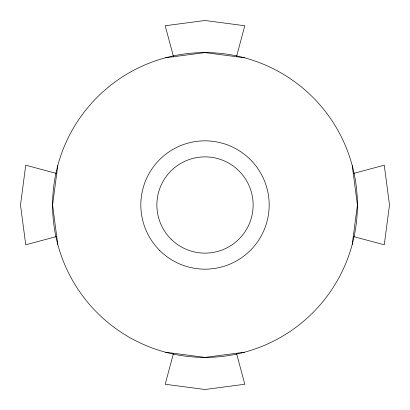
<?xml version="1.0" encoding="UTF-8"?>
<svg xmlns="http://www.w3.org/2000/svg" width="410" height="410" viewBox="0 0 410 410"><rect width="100%" height="100%" fill="white"/><g stroke="black" fill="none" stroke-linecap="round" stroke-linejoin="round"><path stroke-width="0.61" d="M57.779 165.553L52.588 205L57.779 244.447M244.447 57.779L205 52.588L165.553 57.779A152.412 152.412 0 0 0 97.226 312.774A152.412 152.412 0 0 0 352.221 244.447L357.412 205L352.221 165.553M236.493 56.734L244.801 25.738L205 20.5L165.199 25.738L173.507 56.734M173.507 353.266L165.199 384.262L205 389.5L244.801 384.262L236.493 353.266M56.734 236.493L25.738 244.801L20.5 205L25.738 165.199L56.734 173.507M353.266 173.507L384.262 165.199L389.5 205L384.262 244.801L353.266 236.493M244.447 352.221L205 357.412L165.553 352.221M165.553 57.779A152.412 152.412 0 0 1 352.221 244.447M159.623 250.377A64.175 64.175 0 0 0 266.987 221.61A64.175 64.175 0 0 0 188.39 143.013A64.175 64.175 0 0 0 159.623 250.377M170.965 239.035A48.129 48.129 0 0 0 251.489 217.459A48.129 48.129 0 0 0 192.541 158.511A48.129 48.129 0 0 0 170.965 239.035"/></g></svg>
